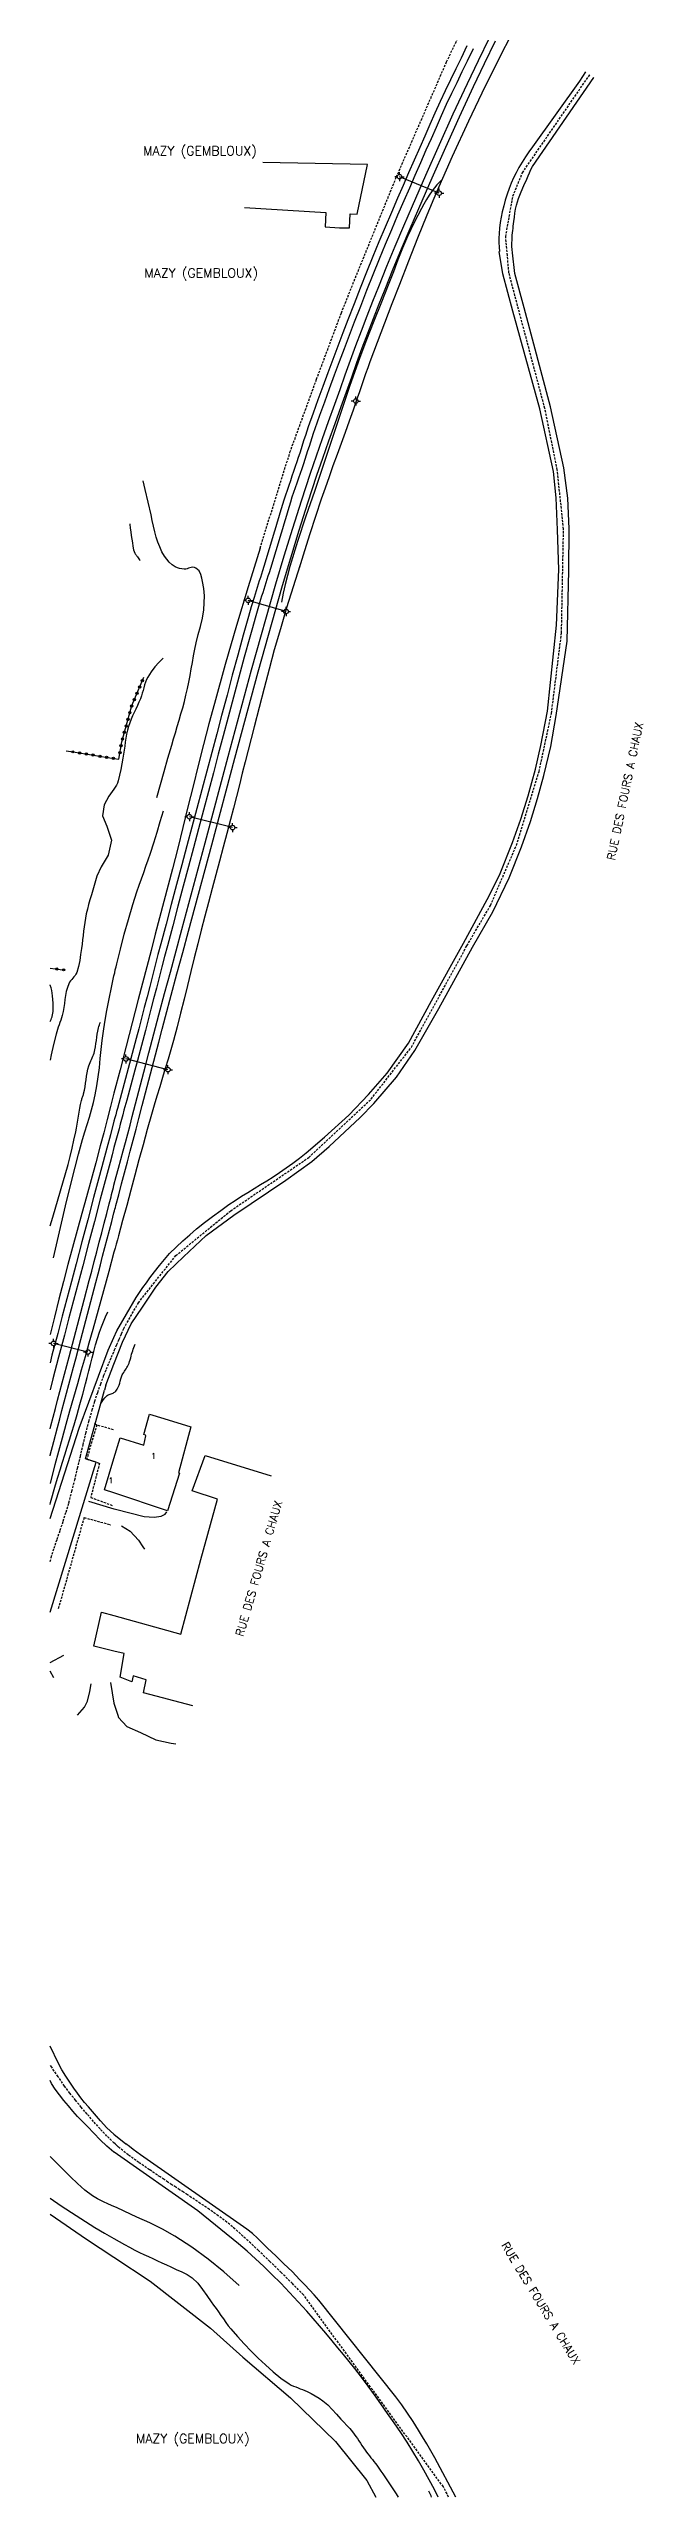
# Model space of a CAD drawing. Header units: millimetres. Extents: x 172000 to 173000, y 134000 to 135000.
# Drawn here: x 172000 to 172130, y 134000 to 134535 of the extents above; entities that cross this region are included whole.
import ezdxf
from ezdxf.enums import TextEntityAlignment as Align

# ---------------------------------------------------------------- set-up
doc = ezdxf.new("R2010")
doc.units = ezdxf.units.MM
doc.linetypes.add('DASHED', pattern=[0.75, 0.5, -0.25])
doc.layers.get('0').update_dxf_attribs({"linetype": 'CONTINUOUS'})
for name, color, linetype in [('W0001', 6, 'DASHED'), ('W0008', 7, 'CONTINUOUS'), ('W0017', 7, 'CONTINUOUS'), ('W0101', 7, 'CONTINUOUS'), ('W0104', 1, 'CONTINUOUS'), ('W0112', 1, 'DASHED'), ('W0211', 2, 'CONTINUOUS'), ('W0214', 2, 'CONTINUOUS'), ('W0300', 7, 'CONTINUOUS'), ('W0323', 7, 'CONTINUOUS'), ('W0330', 7, 'CONTINUOUS'), ('W0333', 7, 'CONTINUOUS'), ('W0510', 5, 'CONTINUOUS'), ('W0610', 7, 'CONTINUOUS'), ('W0611', 7, 'CONTINUOUS'), ('W0700', 7, 'CONTINUOUS'), ('W0980', 7, 'CONTINUOUS'), ('W0989', 7, 'CONTINUOUS'), ('W0991', 7, 'CONTINUOUS')]:
    doc.layers.add(name, color=color, linetype=linetype)
doc.styles.get("Standard").update_dxf_attribs({"font": 'romans.shx', "width": 0.85})

# ---------------------------------------------------------------- blocks, each defined once
blk = doc.blocks.new('T610')
for p, q in [((-0.500001, 0), (-1.000002, 0)), ((0, 0.500001), (0, 1.000002)), ((0.500001, 0), (1.000002, 0)), ((0, -0.500001), (0, -1.000002))]:
    blk.add_line(p, q)
blk.add_ellipse((0, 0), major_axis=(-0.353554, 0.353554), ratio=1, start_param=3.926990817, end_param=10.2101761242)
blk = doc.blocks.new('t323o')
at = {"color": 0, "linetype": 'Continuous'}
for radius in [0.25, 0.15]:
    blk.add_circle((0, 0), radius, dxfattribs=at)

msp = doc.modelspace()

# ---------------------------------------------------------------- linework, layer by layer
at = {"layer": 'W0001'}
for points in [[(172100.08, 134490.31), (172099.72, 134494.41), (172101.29, 134503.28), (172103.37, 134508.38), (172118.1, 134529.82), (172118.1, 134529.82)], [(172014, 134250.63), (172014.03, 134250.7), (172014.06, 134250.77), (172014.09, 134250.84), (172014.12, 134250.91), (172014.62, 134252.08), (172015.13, 134253.26), (172015.64, 134254.44), (172016.15, 134255.61), (172019.34, 134261.21), (172027.53, 134271.53), (172039.55, 134281.35), (172056.6, 134293), (172070.26, 134305.77), (172079.07, 134317.1), (172091.22, 134339.32), (172096.38, 134348.13), (172102.05, 134361.29), (172107.02, 134377.4), (172109.73, 134390.12), (172111.93, 134407.74), (172112.37, 134430.46), (172110.99, 134443.43), (172108.28, 134456.83), (172100.41, 134486.48), (172100.08, 134490.31)], [(172000, 134204.62), (172000.27, 134205.51), (172000.9, 134207.51), (172001.57, 134209.49), (172002.23, 134211.47), (172002.89, 134213.45), (172003.52, 134215.44), (172004.11, 134217.45), (172004.8, 134219.98), (172005.43, 134222.52), (172006.04, 134225.07), (172006.64, 134227.62), (172007.23, 134230.17), (172007.85, 134232.72), (172008.51, 134235.25), (172009.23, 134237.77), (172009.81, 134239.69), (172010.44, 134241.6), (172011.11, 134243.49), (172011.8, 134245.37), (172012.33, 134246.7), (172012.88, 134248.01), (172013.44, 134249.32), (172014, 134250.63)], [(172014, 134077.44), (172012.45, 134078.96), (172010.97, 134080.53), (172009.53, 134082.14), (172008.11, 134083.77), (172006.83, 134085.26), (172005.58, 134086.78), (172004.37, 134088.32), (172003.2, 134089.9), (172001.77, 134091.94), (172000.38, 134094), (172000, 134094.61)], [(172087.23, 134000), (172086.88, 134000.69), (172086.07, 134002.23), (172055.45, 134044.23), (172053.03, 134046.69), (172050.58, 134049.13), (172048.1, 134051.54), (172045.59, 134053.92), (172043.91, 134055.51), (172042.22, 134057.08), (172040.5, 134058.62), (172038.72, 134060.09), (172036.82, 134061.53), (172034.87, 134062.9), (172032.89, 134064.23), (172030.91, 134065.55), (172030.07, 134066.12), (172029.21, 134066.67), (172028.36, 134067.22), (172027.5, 134067.77), (172026.65, 134068.32), (172025.8, 134068.88), (172024.95, 134069.44), (172024.11, 134070.01), (172021.77, 134071.59), (172019.43, 134073.17), (172017.13, 134074.82), (172014.93, 134076.6), (172014.7, 134076.81), (172014.46, 134077.02), (172014.23, 134077.23), (172014, 134077.44)]]:
    msp.add_lwpolyline(points, dxfattribs=at)
at = {"layer": 'W0008'}
for points in [[(172014, 134247.81), (172015.83, 134252.61), (172017.79, 134256.59), (172020.21, 134260.29), (172023.13, 134264.6), (172025.84, 134268.08), (172029.22, 134271.28), (172034.15, 134275.93), (172040.21, 134280.41), (172051.58, 134288.06), (172057.28, 134292.14), (172061.08, 134295.42), (172067.84, 134301.71), (172070.86, 134304.79), (172075.85, 134310.54), (172079.85, 134316.42), (172085.1, 134325.59), (172092.42, 134339.01), (172096.93, 134346.76), (172100.47, 134354.15), (172103.18, 134360.95), (172105.16, 134366.49), (172106.66, 134371.54), (172108.03, 134376.54), (172109.56, 134382.9), (172110.75, 134389.66), (172113.15, 134405.96), (172113.54, 134421.35), (172113.59, 134430.52), (172113.33, 134437.22), (172112.4, 134443.83), (172109.49, 134457.21), (172103.77, 134478.86), (172101.73, 134486.35), (172101.18, 134490.88), (172101.11, 134491.57), (172101.08, 134492.28), (172101.08, 134492.98), (172101.1, 134493.68), (172101.13, 134494.19), (172101.16, 134494.7), (172101.21, 134495.21), (172101.26, 134495.72), (172101.32, 134496.22), (172101.38, 134496.73), (172101.45, 134497.24), (172101.51, 134497.74), (172101.63, 134498.64), (172101.74, 134499.53), (172101.88, 134500.42), (172102.09, 134501.3), (172102.55, 134502.76), (172103.1, 134504.18), (172103.71, 134505.58), (172104.31, 134506.97), (172104.6, 134507.68), (172104.89, 134508.39), (172105.21, 134509.09), (172105.6, 134509.75), (172119.01, 134529.21), (172119.01, 134529.21), (172119.01, 134529.21)], [(172117.2, 134530.42), (172117.2, 134530.42), (172117.2, 134530.42), (172115.83, 134528.44), (172105.56, 134514.06), (172104.79, 134512.95), (172104.03, 134511.83), (172103.3, 134510.69), (172102.62, 134509.52), (172102.02, 134508.4), (172101.45, 134507.26), (172100.93, 134506.1), (172100.46, 134504.92), (172100.01, 134503.67), (172099.62, 134502.4), (172099.27, 134501.12), (172098.97, 134499.82), (172098.73, 134498.65), (172098.53, 134497.47), (172098.38, 134496.29), (172098.28, 134495.09), (172098.24, 134494.11), (172098.23, 134493.13), (172098.27, 134492.14), (172098.35, 134491.16)], [(172014, 134253.65), (172014.65, 134255.09), (172018.86, 134262.36), (172019.55, 134263.48), (172020.3, 134264.55), (172021.08, 134265.6), (172021.87, 134266.65), (172022.9, 134268.01), (172023.95, 134269.37), (172025.03, 134270.7), (172026.17, 134271.97), (172027.58, 134273.4), (172029.05, 134274.76), (172030.56, 134276.07), (172032.09, 134277.36), (172033.81, 134278.75), (172035.56, 134280.11), (172037.35, 134281.42), (172039.15, 134282.7), (172040.51, 134283.61), (172041.88, 134284.5), (172043.27, 134285.36), (172044.66, 134286.21), (172046.06, 134287.05), (172047.45, 134287.91), (172048.83, 134288.79), (172050.19, 134289.69), (172051.68, 134290.72), (172053.16, 134291.77), (172054.62, 134292.86), (172056.03, 134294), (172060.1, 134297.43), (172065.36, 134302.22), (172069.67, 134306.76), (172073.76, 134311.47), (172078.47, 134318.03), (172083.5, 134327.27), (172090.48, 134339.88), (172095.64, 134349.45), (172098.33, 134354.78), (172101.22, 134361.91), (172103.01, 134367.02), (172104.63, 134372.1), (172106.23, 134377.91), (172107.42, 134383.13), (172108.83, 134390.63), (172110.85, 134409.43), (172111.36, 134421.59), (172111.05, 134430.27), (172110.74, 134437.27), (172110.19, 134443.07), (172107.17, 134456.74), (172101.24, 134478.09), (172099.06, 134486.29), (172098.31, 134491.17)], [(172000, 134214.01), (172006.41, 134233.82), (172012.73, 134250.88), (172014, 134253.65)], [(172012.24, 134243.19), (172014, 134247.81)], [(172000, 134193.52), (172010.08, 134226.34), (172007.76, 134227.07), (172011.93, 134242.11)], [(172012.24, 134243.19), (172011.93, 134242.11)], [(172009.64, 134234.83), (172010.28, 134234.52)], [(172014, 134079.37), (172012.47, 134080.75), (172011.08, 134082.26), (172009.75, 134083.82), (172008.41, 134085.35), (172007.56, 134086.32), (172006.76, 134087.33), (172005.99, 134088.37), (172005.24, 134089.42), (172004.33, 134090.73), (172003.43, 134092.05), (172002.58, 134093.41), (172001.83, 134094.82), (172000, 134098.63)], [(172014, 134075.45), (172012.41, 134076.72), (172010.95, 134078.13), (172009.56, 134079.6), (172008.17, 134081.05), (172007.1, 134082.16), (172006.05, 134083.27), (172005.01, 134084.41), (172004.01, 134085.57), (172003.03, 134086.75), (172002.06, 134087.94), (172001.15, 134089.18), (172000.34, 134090.48), (172000, 134091.1)], [(172014, 134079.37), (172016.58, 134077.26)], [(172084.97, 134000), (172084.1, 134001.68), (172082.98, 134003.76), (172081.82, 134005.86), (172080.62, 134007.93), (172079.39, 134009.98), (172078.13, 134012), (172076.74, 134014.13), (172075.32, 134016.23), (172073.86, 134018.3), (172072.4, 134020.37), (172071, 134022.32), (172069.59, 134024.26), (172068.16, 134026.19), (172066.7, 134028.1), (172065.49, 134029.64), (172064.25, 134031.16), (172063, 134032.67), (172061.74, 134034.18), (172060.37, 134035.82), (172058.99, 134037.45), (172057.6, 134039.06), (172056.18, 134040.66), (172054.31, 134042.71), (172052.43, 134044.74), (172050.51, 134046.75), (172048.55, 134048.71), (172046.78, 134050.43), (172044.98, 134052.13), (172043.14, 134053.79), (172041.25, 134055.38), (172032.33, 134062.58), (172014.01, 134075.45), (172014, 134075.45), (172014, 134075.45), (172014, 134075.45), (172014, 134075.45), (172014, 134075.45), (172014, 134075.45), (172014, 134075.45), (172014, 134075.45)], [(172088.77, 134000), (172084.2, 134008.54), (172083.34, 134010.09), (172082.45, 134011.63), (172081.54, 134013.15), (172080.6, 134014.65), (172079.43, 134016.51), (172078.25, 134018.36), (172077.01, 134020.18), (172075.69, 134021.93), (172058.79, 134043.03), (172057.81, 134044.2), (172056.79, 134045.33), (172055.74, 134046.44), (172054.69, 134047.54), (172052.96, 134049.3), (172051.2, 134051.04), (172049.42, 134052.76), (172047.62, 134054.46), (172046.52, 134055.53), (172045.42, 134056.61), (172044.28, 134057.65), (172043.06, 134058.59), (172019.81, 134074.85), (172018.99, 134075.44), (172018.17, 134076.03), (172017.37, 134076.64), (172016.58, 134077.26)]]:
    msp.add_lwpolyline(points, dxfattribs=at)
at = {"layer": 'W0017'}
for points in [[(172008.43, 134217.81), (172014, 134216.15)], [(172014, 134216.15), (172014.31, 134216.06), (172020.57, 134214.49), (172022.81, 134214.33), (172024.31, 134214.52), (172025.2, 134214.97), (172025.57, 134215.48)], [(172015.64, 134212.43), (172017.52, 134211.24), (172019.39, 134209.27), (172020.28, 134207.84), (172020.7, 134207.35)], [(172005.98, 134171), (172007.55, 134172.78), (172008.2, 134174.09), (172008.72, 134176.22), (172009.03, 134177.89)], [(172013.23, 134178.18), (172014, 134173.67), (172014, 134173.66)], [(172014, 134173.66), (172014.82, 134171)], [(172014.82, 134171), (172014.97, 134170.51), (172016.8, 134168.56), (172019.77, 134167.23), (172023.17, 134165.61), (172026.49, 134164.89), (172027.51, 134164.72)]]:
    msp.add_lwpolyline(points, dxfattribs=at)
at = {"layer": 'W0101'}
for points in [[(172014, 134227.13), (172015.36, 134231.65), (172020.56, 134230.04), (172020.97, 134232.11), (172020.87, 134232.26), (172020.52, 134232.4), (172021.79, 134236.84), (172024.89, 134235.91), (172030.84, 134234.09), (172028.08, 134224.05), (172028.32, 134223.94), (172025.7, 134215.73)], [(172014, 134219.62), (172011.95, 134220.3), (172014, 134227.13)], [(172025.7, 134215.73), (172014, 134219.62)]]:
    msp.add_lwpolyline(points, dxfattribs=at)
at = {"layer": 'W0104'}
for points in [[(172042.56, 134500.8), (172060.37, 134499.68), (172060.23, 134496.57), (172063.33, 134496.31), (172065.56, 134496.37), (172065.68, 134499.39), (172067.21, 134499.32), (172069.44, 134510.18), (172046.6, 134510.66)], [(172014, 134192.8), (172028.61, 134188.7), (172032.99, 134205.03), (172036.65, 134218.24), (172031.14, 134220.11), (172033.92, 134227.84), (172048.4, 134223.4)], [(172014, 134185.03), (172009.62, 134186.08), (172011.26, 134193.56), (172014, 134192.8)], [(172000, 134182.52), (172003.05, 134184.14)], [(172000.83, 134179.19), (172000, 134180.65)], [(172031.22, 134173.08), (172020.44, 134175.93), (172021.04, 134178.73), (172021.05, 134178.73), (172018.22, 134179.64), (172017.9, 134178.33), (172015.36, 134179.31), (172016.2, 134184.51), (172016.22, 134184.51), (172014, 134185.03)]]:
    msp.add_lwpolyline(points, dxfattribs=at)
at = {"layer": 'W0112'}
for points in [[(172045.98, 134426.3), (172052.51, 134447.25), (172058.32, 134463.21), (172063.75, 134477.72), (172066.83, 134485.41), (172075.8, 134507.46), (172086.78, 134532.62), (172092.74, 134545.21), (172096.52, 134552.63), (172114.21, 134581.62)], [(172013.9, 134233.44), (172010.23, 134234.47), (172008.04, 134227.04), (172010.84, 134226.1), (172008.91, 134218.65)], [(172008.91, 134218.65), (172013.61, 134216.9)], [(172007.45, 134214.25), (172001.76, 134194.08)], [(172007.45, 134214.25), (172013.31, 134212.64)]]:
    msp.add_lwpolyline(points, dxfattribs=at)
at = {"layer": 'W0211'}
for points in [[(172085.89, 134506.99), (172085.27, 134506.39), (172084.68, 134505.75), (172084.12, 134505.1), (172083.59, 134504.41), (172082.95, 134503.48), (172082.36, 134502.52), (172081.8, 134501.54), (172081.26, 134500.55), (172080.46, 134499.05), (172079.69, 134497.53), (172078.95, 134496), (172078.24, 134494.46), (172077.15, 134491.9), (172076.13, 134489.32), (172075.13, 134486.72), (172074.12, 134484.13), (172072.5, 134480.04), (172070.87, 134475.95), (172069.27, 134471.84), (172067.72, 134467.72), (172065.64, 134461.86), (172063.63, 134455.96), (172061.67, 134450.06), (172059.7, 134444.15), (172057.85, 134438.69), (172055.97, 134433.24), (172054.16, 134427.76), (172052.5, 134422.23), (172051.97, 134420.3), (172051.49, 134418.35), (172051.04, 134416.39), (172050.63, 134414.43)], [(172000, 134217.1), (172000.11, 134217.52), (172001.22, 134221.42), (172001.71, 134223.06), (172002.21, 134224.7), (172002.72, 134226.34), (172003.24, 134227.98), (172003.76, 134229.61), (172004.27, 134231.25), (172004.77, 134232.89), (172005.27, 134234.53), (172005.91, 134236.76), (172006.54, 134239), (172007.15, 134241.24), (172007.77, 134243.48), (172008.15, 134244.9), (172008.52, 134246.32), (172008.87, 134247.74), (172009.23, 134249.17), (172009.6, 134250.59), (172009.99, 134252.01), (172010.4, 134253.41), (172010.86, 134254.81), (172011.26, 134255.94), (172011.69, 134257.05), (172012.16, 134258.15), (172012.67, 134259.24)], [(172014, 134241.57), (172014.12, 134241.64), (172014.23, 134241.72), (172014.33, 134241.81), (172014.43, 134241.9), (172014.72, 134242.3), (172014.95, 134242.73), (172015.12, 134243.18), (172015.25, 134243.64), (172015.36, 134244.1), (172015.48, 134244.55), (172015.62, 134245), (172015.8, 134245.43), (172015.95, 134245.71), (172016.12, 134245.98), (172016.29, 134246.25), (172016.47, 134246.51), (172016.65, 134246.77), (172016.83, 134247.04), (172016.99, 134247.31), (172017.13, 134247.6), (172017.29, 134247.98), (172017.42, 134248.37), (172017.54, 134248.76), (172017.65, 134249.16), (172017.75, 134249.56), (172017.86, 134249.95), (172017.97, 134250.35), (172018.1, 134250.74), (172018.22, 134251.09), (172018.35, 134251.44), (172018.48, 134251.78), (172018.62, 134252.13)], [(172011.13, 134239.19), (172011.38, 134239.63), (172011.68, 134240.06), (172012, 134240.45), (172012.36, 134240.82), (172012.54, 134240.96), (172012.74, 134241.08), (172012.95, 134241.18), (172013.17, 134241.25), (172013.38, 134241.33), (172013.59, 134241.4), (172013.8, 134241.48), (172014, 134241.57)], [(172014, 134063.55), (172012.79, 134064.07), (172011.59, 134064.61), (172010.41, 134065.2), (172009.28, 134065.89), (172007.59, 134067.15), (172006.02, 134068.55), (172004.52, 134070.01), (172003.04, 134071.48), (172001.25, 134073.24), (172000, 134074.5)], [(172041.37, 134046.3), (172038.06, 134049.25), (172034.61, 134052.04), (172031.02, 134054.65), (172027.31, 134057.08), (172024.62, 134058.61), (172021.83, 134059.97), (172019.01, 134061.24), (172016.22, 134062.55), (172015.67, 134062.82), (172015.12, 134063.07), (172014.56, 134063.31), (172014, 134063.55)]]:
    msp.add_lwpolyline(points, dxfattribs=at)
at = {"layer": 'W0214'}
msp.add_lwpolyline([(172000, 134322.71), (172000.08, 134322.87), (172000.22, 134323.17), (172000.35, 134323.47), (172000.46, 134323.79), (172000.5, 134323.97), (172000.55, 134324.14), (172000.58, 134324.32), (172000.61, 134324.5), (172000.64, 134324.69), (172000.66, 134324.87), (172000.68, 134325.05), (172000.69, 134325.23), (172000.71, 134326.01), (172000.69, 134326.78), (172000.63, 134327.55), (172000.54, 134328.32), (172000.47, 134328.91), (172000.39, 134329.51), (172000.26, 134330.1), (172000.05, 134330.67), (172000, 134330.77)], dxfattribs=at)
at = {"layer": 'W0300'}
for points in [[(172014, 134332.74), (172014.15, 134333.39), (172014.29, 134334.03), (172014.44, 134334.68), (172014.59, 134335.32), (172015.39, 134338.59), (172016.24, 134341.84), (172017.14, 134345.08), (172018.09, 134348.3), (172018.54, 134349.72), (172019.01, 134351.13), (172019.5, 134352.53), (172020, 134353.93), (172020.5, 134355.32), (172021, 134356.72), (172021.49, 134358.12), (172021.96, 134359.53), (172022.7, 134361.84), (172023.43, 134364.16), (172024.14, 134366.48), (172024.82, 134368.81)], [(172000.79, 134271.03), (172002.05, 134276.73), (172003.37, 134282.41), (172004.75, 134288.07), (172006.2, 134293.72), (172006.64, 134295.35), (172007.12, 134296.96), (172007.62, 134298.57), (172008.12, 134300.18), (172008.61, 134301.79), (172009.08, 134303.41), (172009.51, 134305.04), (172009.88, 134306.68), (172010.25, 134308.65), (172010.55, 134310.64), (172010.8, 134312.63), (172011.01, 134314.62), (172011.22, 134316.61), (172011.44, 134318.6), (172011.69, 134320.59), (172011.99, 134322.57), (172012.44, 134325.13), (172012.93, 134327.67), (172013.45, 134330.21), (172014, 134332.74)]]:
    msp.add_lwpolyline(points, dxfattribs=at)
at = {"layer": 'W0323'}
for points in [[(172015.04, 134380.09), (172015.69, 134383.92), (172017.91, 134391.86), (172020.55, 134398.03)], [(172003.51, 134381.95), (172005.06, 134381.71), (172014, 134380.26)], [(172014, 134380.26), (172015.04, 134380.09)], [(172000, 134334.4), (172003.33, 134334)]]:
    msp.add_lwpolyline(points, dxfattribs=at)
at = {"layer": 'W0330'}
for points in [[(172000, 134061.89), (172007.96, 134056.42), (172014, 134052.46)], [(172014, 134052.46), (172021.94, 134047.24), (172035.09, 134036.91), (172042.18, 134030.6), (172052.61, 134021.68), (172062.49, 134012.17), (172069.32, 134003.65), (172071.3, 134000)]]:
    msp.add_lwpolyline(points, dxfattribs=at)
at = {"layer": 'W0333'}
for points in [[(172121.71, 134579.86), (172095.25, 134527.32), (172091.57, 134519.64), (172087.99, 134511.91), (172084.54, 134504.13), (172082.42, 134499.12), (172080.4, 134494.08), (172078.42, 134489.02), (172076.45, 134483.95), (172074.81, 134479.73), (172073.18, 134475.5), (172071.58, 134471.25), (172070, 134467), (172069.53, 134465.69), (172069.06, 134464.38), (172068.6, 134463.06), (172068.14, 134461.74), (172067.69, 134460.43), (172067.23, 134459.11), (172066.78, 134457.79), (172066.31, 134456.48), (172065.44, 134454.04), (172064.57, 134451.6), (172063.68, 134449.17), (172062.8, 134446.73), (172061.92, 134444.3), (172061.05, 134441.86), (172060.19, 134439.42), (172059.35, 134436.97), (172058.09, 134433.2), (172056.86, 134429.43), (172055.67, 134425.65), (172054.5, 134421.86)], [(172045.98, 134426.3), (172043.35, 134417.84), (172040.81, 134409.36), (172038.34, 134400.85), (172035.96, 134392.32), (172034.74, 134387.81), (172033.57, 134383.29), (172032.43, 134378.76), (172031.31, 134374.23), (172030.19, 134369.7), (172029.08, 134365.16), (172027.94, 134360.63), (172026.79, 134356.11), (172025.86, 134352.53), (172024.93, 134348.96), (172023.99, 134345.4), (172023.04, 134341.83), (172022.1, 134338.26), (172021.16, 134334.7), (172020.21, 134331.13), (172019.28, 134327.56), (172017.95, 134322.43), (172016.63, 134317.31), (172015.32, 134312.18), (172014, 134307.05)], [(172054.67, 134422.39), (172053.2, 134417.82), (172051.78, 134413.24), (172050.41, 134408.64), (172049.08, 134404.03), (172047.93, 134399.83), (172046.83, 134395.62), (172045.76, 134391.39), (172044.68, 134387.18), (172044.02, 134384.64), (172043.37, 134382.11), (172042.73, 134379.57), (172042.08, 134377.03), (172041.43, 134374.5), (172040.78, 134371.96), (172040.13, 134369.43), (172039.47, 134366.89), (172038.68, 134363.87), (172037.88, 134360.85), (172037.08, 134357.84), (172036.28, 134354.82), (172035.47, 134351.8), (172034.67, 134348.78), (172033.88, 134345.76), (172033.09, 134342.74), (172032.32, 134339.72), (172031.57, 134336.69), (172030.83, 134333.66), (172030.08, 134330.63), (172029.34, 134327.61), (172028.58, 134324.58), (172027.8, 134321.56), (172026.99, 134318.55), (172026.42, 134316.52), (172025.83, 134314.5), (172025.23, 134312.48), (172024.62, 134310.46), (172024, 134308.44), (172023.39, 134306.43), (172022.79, 134304.41), (172022.21, 134302.38), (172021.28, 134299.08), (172020.36, 134295.77), (172019.46, 134292.45), (172018.56, 134289.14), (172017.67, 134285.82), (172016.78, 134282.5), (172015.89, 134279.19), (172014.98, 134275.87), (172014.74, 134274.97), (172014.49, 134274.07), (172014.25, 134273.17), (172014, 134272.27)], [(172014, 134307.05), (172013.26, 134304.16), (172012.51, 134301.28), (172011.75, 134298.4), (172010.99, 134295.52), (172010, 134291.81), (172008.99, 134288.11), (172007.98, 134284.41), (172006.96, 134280.71), (172005.94, 134277.01), (172004.92, 134273.31), (172003.93, 134269.6), (172002.94, 134265.89), (172001.93, 134261.98), (172000.95, 134258.07), (172000, 134254.26)], [(172014, 134272.27), (172012.84, 134268.04), (172011.68, 134263.81), (172010.52, 134259.58), (172009.35, 134255.36), (172008.52, 134252.39), (172007.68, 134249.42), (172006.83, 134246.45), (172005.99, 134243.48), (172005.14, 134240.51), (172004.3, 134237.54), (172003.47, 134234.57), (172002.65, 134231.6), (172001.86, 134228.7), (172001.09, 134225.8), (172000.32, 134222.9), (172000, 134221.7)]]:
    msp.add_lwpolyline(points, dxfattribs=at)
at = {"layer": 'W0510'}
for points in [[(172023.38, 134371.73), (172024.19, 134374.59), (172025, 134377.45), (172025.81, 134380.31), (172026.63, 134383.17), (172027.02, 134384.54), (172027.43, 134385.9), (172027.84, 134387.27), (172028.24, 134388.63), (172028.64, 134390), (172029.03, 134391.37), (172029.4, 134392.75), (172029.75, 134394.14), (172030.07, 134395.56), (172030.37, 134396.99), (172030.64, 134398.42), (172030.9, 134399.86), (172031.16, 134401.29), (172031.42, 134402.73), (172031.69, 134404.16), (172031.98, 134405.59), (172032.42, 134407.37), (172032.91, 134409.15), (172033.36, 134410.95), (172033.64, 134412.77), (172033.75, 134414.31), (172033.78, 134415.87), (172033.67, 134417.42), (172033.39, 134418.95), (172033.22, 134419.71), (172033.01, 134420.53), (172032.61, 134421.33), (172031.94, 134421.93), (172031.6, 134422.06), (172031.25, 134422.09), (172030.91, 134422.04), (172030.59, 134421.96), (172030.3, 134421.86), (172030, 134421.76), (172029.69, 134421.69), (172029.37, 134421.68), (172028.87, 134421.73), (172028.37, 134421.81), (172027.88, 134421.95), (172027.42, 134422.17), (172026.72, 134422.64), (172026.1, 134423.21), (172025.55, 134423.84), (172025.06, 134424.52), (172024.48, 134425.5), (172024.01, 134426.54), (172023.62, 134427.6), (172023.26, 134428.67), (172022.91, 134429.87), (172022.64, 134431.1), (172022.39, 134432.33), (172022.13, 134433.55), (172021.49, 134436.31), (172020.85, 134439.07), (172020.42, 134440.97)], [(172017.47, 134431.61), (172017.48, 134431.49), (172017.57, 134430.67), (172017.67, 134429.86), (172017.78, 134429.04), (172017.91, 134428.23), (172018.03, 134427.47), (172018.14, 134426.69), (172018.3, 134425.92), (172018.56, 134425.18), (172018.62, 134425.06), (172018.69, 134424.95), (172018.76, 134424.85), (172018.84, 134424.75), (172018.92, 134424.65), (172019, 134424.55), (172019.09, 134424.46), (172019.16, 134424.36), (172019.31, 134424.15), (172019.46, 134423.95), (172019.61, 134423.74), (172019.76, 134423.54)], [(172024.79, 134402.21), (172023.82, 134401.29), (172022.93, 134400.29), (172022.14, 134399.22), (172021.43, 134398.08), (172021.15, 134397.52), (172020.91, 134396.94), (172020.7, 134396.34), (172020.52, 134395.74), (172020.36, 134395.14), (172020.18, 134394.54), (172020, 134393.94), (172019.79, 134393.35), (172019.47, 134392.59), (172019.14, 134391.84), (172018.79, 134391.09), (172018.43, 134390.34), (172018.08, 134389.59), (172017.75, 134388.84), (172017.45, 134388.06), (172017.19, 134387.28), (172016.96, 134386.43), (172016.77, 134385.57), (172016.62, 134384.7), (172016.48, 134383.83), (172016.36, 134382.96), (172016.24, 134382.1), (172016.1, 134381.23), (172015.95, 134380.36), (172015.71, 134379.11), (172015.47, 134377.85), (172015.22, 134376.6), (172014.94, 134375.35), (172014.79, 134374.87), (172014.56, 134374.42), (172014.29, 134373.99), (172014, 134373.59)], [(172014, 134373.59), (172012.88, 134372.05), (172011.85, 134370.13), (172011.51, 134367.74), (172012.42, 134365.43), (172012.42, 134365.43), (172012.42, 134365.43), (172012.42, 134365.43), (172012.42, 134365.43), (172012.43, 134365.43), (172012.43, 134365.43), (172012.43, 134365.43), (172012.43, 134365.43), (172013.49, 134362.41), (172012.74, 134359.14), (172011.23, 134356.55), (172010.24, 134354.53), (172009.97, 134353.49), (172009.68, 134352.46), (172009.37, 134351.43), (172009.06, 134350.41), (172008.74, 134349.38), (172008.45, 134348.35), (172008.17, 134347.31), (172007.93, 134346.27), (172007.75, 134345.32), (172007.6, 134344.38), (172007.48, 134343.43), (172007.36, 134342.48), (172007.25, 134341.53), (172007.14, 134340.58), (172007.01, 134339.63), (172006.86, 134338.68), (172006.68, 134337.38), (172006.52, 134336.06), (172006.27, 134334.74), (172005.85, 134333.46), (172005.68, 134333.12), (172005.47, 134332.81), (172005.23, 134332.51), (172004.98, 134332.23), (172004.74, 134331.94), (172004.5, 134331.65), (172004.29, 134331.33), (172004.12, 134331), (172003.8, 134330.16), (172003.57, 134329.29), (172003.39, 134328.42), (172003.26, 134327.54), (172003.14, 134326.67), (172003.02, 134325.79), (172002.87, 134324.92), (172002.67, 134324.06), (172002.52, 134323.54), (172002.35, 134323.03), (172002.18, 134322.52), (172002, 134322.01), (172001.82, 134321.5), (172001.64, 134320.99), (172001.48, 134320.48), (172001.33, 134319.96), (172000.75, 134317.73), (172000.25, 134315.48), (172000, 134314.3)], [(172000, 134278.05), (172000.62, 134279.97), (172002.33, 134285.7), (172003.94, 134291.44), (172004.4, 134293.22), (172004.83, 134295), (172005.23, 134296.78), (172005.62, 134298.58), (172005.79, 134299.44), (172005.94, 134300.3), (172006.08, 134301.16), (172006.22, 134302.03), (172006.36, 134302.9), (172006.52, 134303.76), (172006.69, 134304.62), (172006.89, 134305.48), (172006.94, 134305.66), (172007, 134305.85), (172007.06, 134306.03), (172007.12, 134306.21), (172007.19, 134306.4), (172007.25, 134306.58), (172007.31, 134306.76), (172007.36, 134306.95), (172007.53, 134307.71), (172007.67, 134308.47), (172007.79, 134309.24), (172007.9, 134310.01), (172008.02, 134310.77), (172008.15, 134311.54), (172008.31, 134312.3), (172008.5, 134313.05), (172008.62, 134313.41), (172008.76, 134313.76), (172008.91, 134314.11), (172009.07, 134314.45), (172009.23, 134314.79), (172009.38, 134315.13), (172009.51, 134315.48), (172009.63, 134315.84), (172009.81, 134316.52), (172009.94, 134317.21), (172010.06, 134317.9), (172010.15, 134318.59), (172010.25, 134319.28), (172010.35, 134319.97), (172010.47, 134320.65), (172010.63, 134321.34), (172010.71, 134321.66), (172010.81, 134321.99), (172010.92, 134322.31), (172011.04, 134322.62)], [(172000, 134065.36), (172002.46, 134063.7), (172005.75, 134061.56), (172007.79, 134060.26), (172009.84, 134058.99), (172011.91, 134057.74), (172014, 134056.53)], [(172014, 134056.53), (172015.14, 134055.88), (172016.28, 134055.25), (172017.43, 134054.62), (172018.58, 134054.01), (172019.55, 134053.52), (172020.53, 134053.04), (172021.52, 134052.59), (172022.51, 134052.15), (172023.5, 134051.7), (172024.49, 134051.26), (172025.48, 134050.81), (172026.46, 134050.33), (172027.64, 134049.79), (172028.85, 134049.27), (172030.03, 134048.67), (172031.12, 134047.92), (172032.32, 134046.75), (172033.35, 134045.43), (172034.3, 134044.06), (172035.26, 134042.73), (172035.81, 134041.99), (172036.35, 134041.23), (172036.88, 134040.48), (172037.4, 134039.72), (172037.93, 134038.96), (172038.47, 134038.21), (172039.02, 134037.48), (172039.6, 134036.76), (172041.02, 134035.1), (172042.49, 134033.48), (172044.01, 134031.91), (172045.58, 134030.39), (172047.17, 134028.89), (172048.8, 134027.4), (172050.5, 134026), (172052.32, 134024.76), (172052.79, 134024.49), (172053.27, 134024.27), (172053.77, 134024.07), (172054.27, 134023.88), (172054.77, 134023.7), (172055.27, 134023.52), (172055.76, 134023.32), (172056.24, 134023.09), (172057.14, 134022.64), (172058.03, 134022.17), (172058.89, 134021.65), (172059.71, 134021.07), (172060.78, 134020.15), (172061.75, 134019.14), (172062.69, 134018.09), (172063.63, 134017.06), (172064.29, 134016.37), (172064.94, 134015.68), (172065.58, 134014.98), (172066.2, 134014.24), (172066.57, 134013.76), (172066.92, 134013.27), (172067.26, 134012.77), (172067.59, 134012.26), (172067.92, 134011.75), (172068.26, 134011.25), (172068.6, 134010.75), (172068.95, 134010.25), (172069.26, 134009.83), (172069.58, 134009.42), (172069.9, 134009.01), (172070.22, 134008.6), (172070.55, 134008.2), (172070.87, 134007.79), (172071.19, 134007.37), (172071.5, 134006.95), (172071.95, 134006.32), (172072.39, 134005.68), (172072.83, 134005.04), (172073.26, 134004.39), (172073.69, 134003.74), (172074.12, 134003.09), (172074.55, 134002.44), (172074.99, 134001.8), (172075.73, 134000.69), (172076.18, 134000)], [(172083.51, 134000), (172083.37, 134000.28), (172082.87, 134001.31)]]:
    msp.add_lwpolyline(points, dxfattribs=at)
at = {"layer": 'W0611'}
for points in [[(172085.15, 134503.91), (172076.48, 134507.52)], [(172051.66, 134412.43), (172043.36, 134414.85)], [(172039.94, 134365.15), (172030.5, 134367.53)], [(172025.81, 134312.2), (172016.62, 134314.55)], [(172008.31, 134250.44), (172000.77, 134252.33)]]:
    msp.add_lwpolyline(points, dxfattribs=at)
at = {"layer": 'W0700'}
for points in [[(172014, 134286.92), (172014.49, 134288.8), (172014.99, 134290.67), (172015.49, 134292.55), (172016, 134294.43), (172016.5, 134296.3), (172017.01, 134298.18), (172017.51, 134300.06), (172018.01, 134301.93), (172018.74, 134304.72), (172019.46, 134307.5), (172020.19, 134310.28), (172020.91, 134313.07), (172021.63, 134315.85), (172022.36, 134318.64), (172023.09, 134321.42), (172023.83, 134324.2), (172025.07, 134328.87), (172026.33, 134333.54), (172027.6, 134338.21), (172028.86, 134342.88), (172033.93, 134361.8), (172038.96, 134380.73), (172044.08, 134399.65), (172049.44, 134418.49), (172051.24, 134424.56), (172053.1, 134430.62), (172055.02, 134436.65), (172056.99, 134442.67), (172058.28, 134446.46), (172059.61, 134450.24), (172060.96, 134454.01), (172062.31, 134457.78), (172063.46, 134460.99), (172064.6, 134464.2), (172065.76, 134467.4), (172066.94, 134470.6), (172068.15, 134473.83), (172069.39, 134477.05), (172070.64, 134480.27), (172071.92, 134483.48), (172073.72, 134487.92), (172075.55, 134492.35), (172077.42, 134496.76), (172079.31, 134501.17), (172082.24, 134507.89), (172085.22, 134514.59), (172088.25, 134521.27), (172091.35, 134527.92), (172093.73, 134532.9), (172096.15, 134537.86)], [(172014, 134280.89), (172014.1, 134281.29), (172014.2, 134281.68), (172014.31, 134282.07), (172014.41, 134282.46), (172015.04, 134284.84), (172015.67, 134287.23), (172016.3, 134289.62), (172016.93, 134292.01), (172017.57, 134294.39), (172018.2, 134296.78), (172018.83, 134299.17), (172019.46, 134301.55), (172020.19, 134304.34), (172020.91, 134307.12), (172021.64, 134309.9), (172022.36, 134312.69), (172023.08, 134315.47), (172023.81, 134318.25), (172024.54, 134321.03), (172025.28, 134323.82), (172026.52, 134328.49), (172027.78, 134333.15), (172029.04, 134337.82), (172030.31, 134342.48), (172035.38, 134361.4), (172040.41, 134380.33), (172045.53, 134399.23), (172050.88, 134418.07), (172052.68, 134424.13), (172054.53, 134430.17), (172056.44, 134436.19), (172058.41, 134442.2), (172059.7, 134445.98), (172061.03, 134449.75), (172062.38, 134453.52), (172063.73, 134457.28), (172064.87, 134460.48), (172066.01, 134463.68), (172067.17, 134466.88), (172068.34, 134470.07), (172069.56, 134473.29), (172070.79, 134476.51), (172072.04, 134479.72), (172073.31, 134482.92), (172075.11, 134487.35), (172076.94, 134491.77), (172078.8, 134496.18), (172080.68, 134500.57), (172083.62, 134507.28), (172086.59, 134513.97), (172089.62, 134520.64), (172092.7, 134527.28), (172095.08, 134532.25), (172097.5, 134537.2)], [(172091.24, 134536.15), (172089.95, 134533.47), (172088.79, 134531.09), (172087.63, 134528.71), (172086.49, 134526.32), (172085.36, 134523.93), (172084.22, 134521.43), (172083.1, 134518.93), (172082, 134516.42), (172080.89, 134513.91), (172079.68, 134511.15), (172078.47, 134508.38), (172077.27, 134505.62), (172076.07, 134502.85), (172074.69, 134499.66), (172073.32, 134496.47), (172071.96, 134493.28), (172070.63, 134490.08), (172069.23, 134486.63), (172067.87, 134483.17), (172066.52, 134479.71), (172065.18, 134476.24), (172064.07, 134473.34), (172062.96, 134470.43), (172061.87, 134467.52), (172060.79, 134464.6), (172059.7, 134461.66), (172058.62, 134458.73), (172057.56, 134455.78), (172056.52, 134452.83), (172056.2, 134451.87), (172055.88, 134450.91), (172055.57, 134449.95), (172055.26, 134448.99), (172054.95, 134448.03), (172054.64, 134447.07), (172054.33, 134446.11), (172054.02, 134445.15), (172053.66, 134444.11), (172053.31, 134443.07), (172052.95, 134442.02), (172052.59, 134440.98), (172052.23, 134439.94), (172051.87, 134438.9), (172051.53, 134437.85), (172051.19, 134436.8), (172050.88, 134435.84), (172050.59, 134434.86), (172050.3, 134433.89), (172050.01, 134432.92), (172049.72, 134431.94), (172049.44, 134430.97), (172049.15, 134429.99), (172048.86, 134429.02), (172048.27, 134427.09), (172047.68, 134425.16), (172047.09, 134423.23), (172046.49, 134421.3), (172046.26, 134420.57), (172046.03, 134419.84), (172045.8, 134419.12), (172045.57, 134418.39), (172045.33, 134417.66), (172045.1, 134416.93), (172044.87, 134416.2), (172044.65, 134415.47), (172044.04, 134413.41), (172043.44, 134411.35), (172042.85, 134409.29), (172042.27, 134407.22), (172041.07, 134402.85), (172039.89, 134398.47), (172038.73, 134394.08), (172037.56, 134389.7), (172036.47, 134385.64), (172035.38, 134381.57), (172034.29, 134377.51), (172033.21, 134373.44), (172032.12, 134369.34), (172031.02, 134365.24), (172029.93, 134361.13), (172028.84, 134357.03), (172027.69, 134352.7), (172026.54, 134348.36), (172025.39, 134344.03), (172024.24, 134339.69), (172023.63, 134337.38), (172023.03, 134335.06), (172022.43, 134332.75), (172021.83, 134330.43), (172021.23, 134328.12), (172020.63, 134325.8), (172020.02, 134323.49), (172019.41, 134321.17), (172018.83, 134318.99), (172018.25, 134316.81), (172017.67, 134314.63), (172017.08, 134312.45), (172016.5, 134310.27), (172015.91, 134308.09), (172015.33, 134305.91), (172014.74, 134303.73), (172014.56, 134303.03), (172014.37, 134302.34), (172014.19, 134301.64), (172014, 134300.95)], [(172092.59, 134535.49), (172091.3, 134532.82), (172090.15, 134530.44), (172088.99, 134528.07), (172087.85, 134525.69), (172086.72, 134523.3), (172085.59, 134520.81), (172084.47, 134518.31), (172083.37, 134515.81), (172082.27, 134513.31), (172081.05, 134510.55), (172079.84, 134507.78), (172078.64, 134505.02), (172077.45, 134502.25), (172076.07, 134499.07), (172074.7, 134495.89), (172073.35, 134492.71), (172072.02, 134489.51), (172070.63, 134486.07), (172069.26, 134482.62), (172067.91, 134479.16), (172066.58, 134475.7), (172065.47, 134472.8), (172064.37, 134469.9), (172063.28, 134466.99), (172062.2, 134464.08), (172061.11, 134461.15), (172060.04, 134458.22), (172058.98, 134455.29), (172057.94, 134452.34), (172057.62, 134451.38), (172057.3, 134450.43), (172056.99, 134449.47), (172056.68, 134448.51), (172056.37, 134447.55), (172056.07, 134446.59), (172055.75, 134445.64), (172055.44, 134444.68), (172055.09, 134443.64), (172054.73, 134442.6), (172054.37, 134441.56), (172054.01, 134440.52), (172053.66, 134439.48), (172053.3, 134438.44), (172052.95, 134437.39), (172052.62, 134436.35), (172052.31, 134435.38), (172052.02, 134434.41), (172051.73, 134433.44), (172051.44, 134432.47), (172051.16, 134431.5), (172050.87, 134430.53), (172050.59, 134429.56), (172050.29, 134428.59), (172049.71, 134426.65), (172049.12, 134424.72), (172048.52, 134422.79), (172047.93, 134420.86), (172047.7, 134420.13), (172047.47, 134419.4), (172047.23, 134418.67), (172047, 134417.95), (172046.77, 134417.22), (172046.54, 134416.49), (172046.31, 134415.76), (172046.08, 134415.03), (172045.47, 134412.99), (172044.88, 134410.93), (172044.29, 134408.88), (172043.71, 134406.82), (172042.51, 134402.45), (172041.34, 134398.07), (172040.17, 134393.69), (172039.01, 134389.31), (172037.92, 134385.25), (172036.83, 134381.18), (172035.74, 134377.12), (172034.66, 134373.06), (172033.57, 134368.95), (172032.47, 134364.85), (172031.38, 134360.75), (172030.29, 134356.65), (172029.14, 134352.31), (172027.99, 134347.98), (172026.84, 134343.64), (172025.69, 134339.31), (172025.08, 134336.99), (172024.48, 134334.68), (172023.88, 134332.36), (172023.28, 134330.05), (172022.68, 134327.73), (172022.08, 134325.42), (172021.47, 134323.1), (172020.86, 134320.79), (172020.28, 134318.61), (172019.7, 134316.42), (172019.12, 134314.24), (172018.53, 134312.06), (172017.95, 134309.88), (172017.36, 134307.7), (172016.78, 134305.52), (172016.19, 134303.34), (172015.92, 134302.31), (172015.64, 134301.29), (172015.37, 134300.27), (172015.1, 134299.25), (172014.82, 134298.22), (172014.55, 134297.2), (172014.27, 134296.18), (172014, 134295.16)], [(172014, 134300.95), (172013.2, 134297.98), (172012.41, 134295.01), (172011.61, 134292.04), (172010.82, 134289.07), (172009.54, 134284.23), (172008.26, 134279.39), (172006.98, 134274.54), (172005.7, 134269.7), (172004.7, 134265.9), (172003.69, 134262.09), (172002.69, 134258.29), (172001.69, 134254.48), (172000.43, 134249.73), (172000, 134248.07)], [(172014, 134295.16), (172013.57, 134293.54), (172013.13, 134291.92), (172012.7, 134290.31), (172012.27, 134288.69), (172010.99, 134283.85), (172009.71, 134279), (172008.43, 134274.16), (172007.15, 134269.32), (172006.15, 134265.51), (172005.14, 134261.71), (172004.14, 134257.91), (172003.14, 134254.1), (172001.89, 134249.35), (172000.64, 134244.59), (172000, 134242.16)], [(172000, 134233.64), (172000.17, 134234.3), (172000.67, 134236.18), (172001.17, 134238.06), (172001.67, 134239.95), (172002.17, 134241.83), (172002.67, 134243.71), (172003.17, 134245.6), (172003.67, 134247.48), (172004.17, 134249.36), (172005.27, 134253.54), (172006.37, 134257.71), (172007.48, 134261.88), (172008.58, 134266.06), (172009.13, 134268.16), (172009.67, 134270.25), (172010.22, 134272.35), (172010.77, 134274.45), (172011.31, 134276.55), (172011.86, 134278.64), (172012.41, 134280.74), (172012.96, 134282.84), (172013.09, 134283.35), (172013.22, 134283.86), (172013.35, 134284.37), (172013.48, 134284.88), (172013.61, 134285.39), (172013.74, 134285.9), (172013.87, 134286.41), (172014, 134286.92)], [(172000, 134227.75), (172000.04, 134227.88), (172000.83, 134230.9), (172001.62, 134233.91), (172002.12, 134235.8), (172002.62, 134237.68), (172003.12, 134239.56), (172003.62, 134241.45), (172004.12, 134243.33), (172004.62, 134245.21), (172005.12, 134247.1), (172005.62, 134248.98), (172006.72, 134253.15), (172007.83, 134257.33), (172008.93, 134261.5), (172010.03, 134265.68), (172010.52, 134267.58), (172011.02, 134269.48), (172011.52, 134271.38), (172012.01, 134273.29), (172012.51, 134275.19), (172013.01, 134277.09), (172013.5, 134278.99), (172014, 134280.89)]]:
    msp.add_lwpolyline(points, dxfattribs=at)

# ---------------------------------------------------------------- block references
at = {"layer": 'W0323'}
for p, rotation in [((172019.04, 134394.5), 66.87650514611524), ((172019.63, 134395.88), 66.87650514611524), ((172020.22, 134397.26), 66.87650514611524), ((172017.47, 134390.29), 74.37514192140979), ((172017.88, 134391.73), 74.37514192140979), ((172018.45, 134393.12), 66.87650514611524), ((172015.86, 134384.51), 74.37514192140979), ((172016.26, 134385.96), 74.37514192140979), ((172016.67, 134387.4), 74.37514192140979), ((172017.07, 134388.85), 74.37514192140979), ((172004.99, 134381.72), 351.1051946771323), ((172006.47, 134381.48), 350.7950259367082), ((172007.95, 134381.24), 350.7950259367082), ((172009.43, 134381), 350.7950259367082), ((172010.91, 134380.76), 350.7950259367082), ((172012.39, 134380.52), 350.7950259367082), ((172013.87, 134380.28), 350.7950259367082), ((172015.29, 134381.57), 80.27075884617355), ((172015.54, 134383.05), 80.27075884617355), ((172001.49, 134334.22), 353.0718573860935), ((172002.98, 134334.04), 353.0718573860935)]:
    msp.add_blockref('t323o', p, dxfattribs=dict(at, rotation=rotation))
at = {"layer": 'W0610'}
for p in [(172076.48, 134507.52), (172085.15, 134503.91), (172066.92, 134458.45), (172043.36, 134414.85), (172051.66, 134412.43), (172030.5, 134367.53), (172039.94, 134365.15), (172016.62, 134314.55), (172025.81, 134312.2), (172000.77, 134252.33), (172008.31, 134250.44)]:
    msp.add_blockref('T610', p, dxfattribs=at)

# ---------------------------------------------------------------- texts
at = {"layer": 'W0980'}
for p in [(172032.81, 134513.04), (172033.08, 134486.32), (172031.25, 134012.65)]:
    msp.add_text('MAZY (GEMBLOUX)', height=2, dxfattribs=at).set_placement(p, align=Align.MIDDLE)
at = {"layer": 'W0989'}
for rotation, p in [(78.2758, (172123.57, 134357.91)), (73.7939, (172042.25, 134188.11)), (301.2373, (172098.7, 134055.1))]:
    msp.add_text('RUE DES FOURS A CHAUX', height=1.75, rotation=rotation, dxfattribs=at).set_placement(p)
at = {"layer": 'W0991'}
for p in [(172022.65, 134227.7), (172013.32, 134222.35)]:
    msp.add_text('1', height=1.25, dxfattribs=at).set_placement(p, align=Align.MIDDLE_CENTER)

doc.saveas('drawing.dxf')
